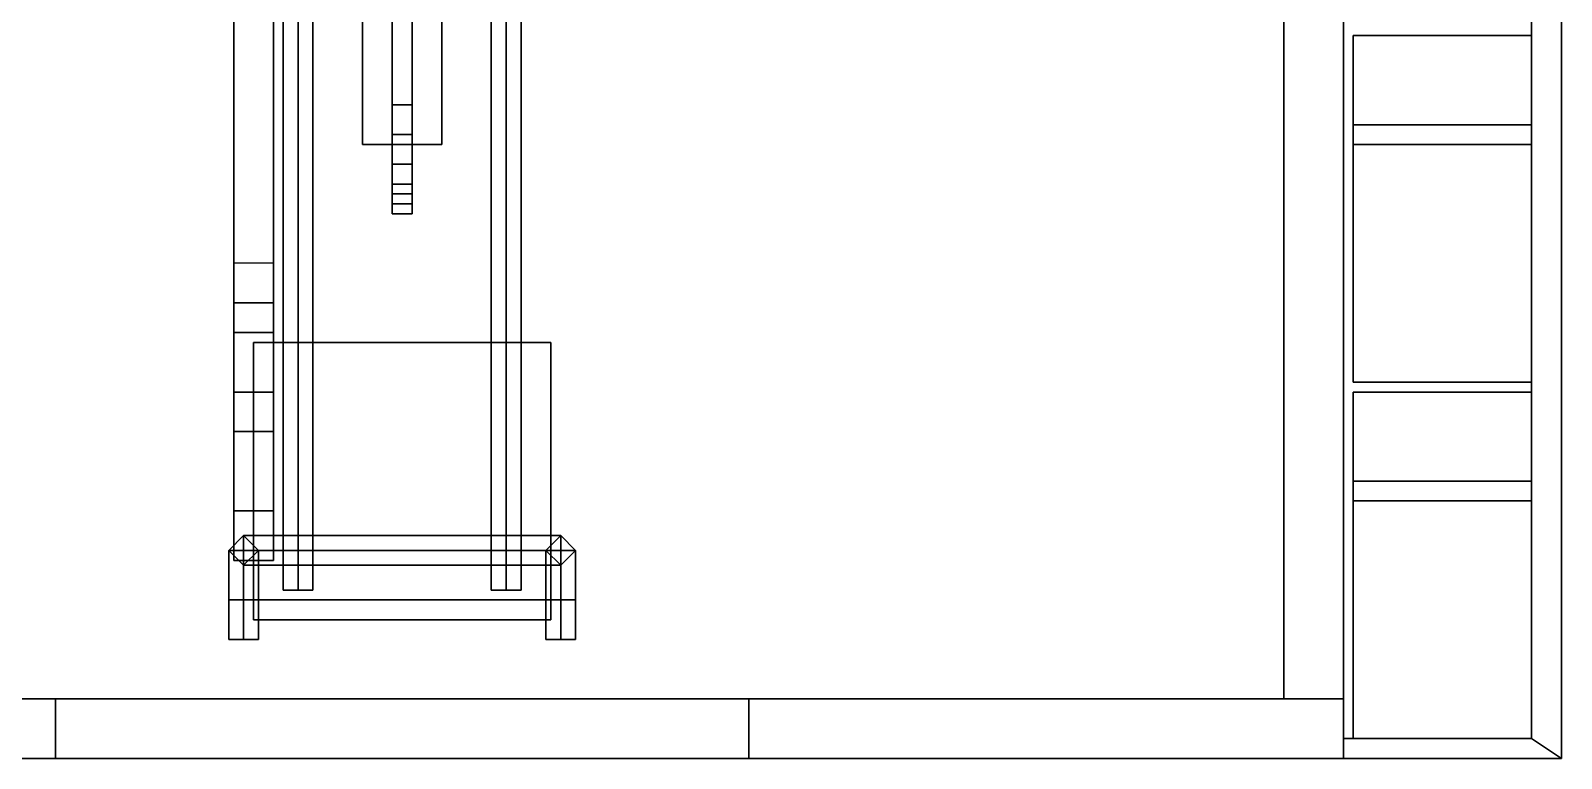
# Model space of a CAD drawing. Header units: millimetres. Extents: x -1.17 to 3, y -2.49 to 7.5.
# Drawn here: x -0.375 to 1.17, y -0.72 to 0.015 of the extents above; entities that cross this region are included whole.
import ezdxf

# ---------------------------------------------------------------- set-up
doc = ezdxf.new("R2010")
doc.units = ezdxf.units.MM
for name, color, linetype in [('can', 3, 'Continuous'), ('mudguards', 6, 'Continuous'), ('sleeve', 5, 'Continuous'), ('turret', 2, 'Continuous')]:
    doc.layers.add(name, color=color, linetype=linetype)

msp = doc.modelspace()

# ---------------------------------------------------------------- linework, layer by layer
for points in [[(1.14, 1.11, 1.24), (1.14, -0.7, 1.24), (1.17, -0.72, 1.24), (1.17, 1.14, 1.24)], [(1.17, 1.14, 1.2), (1.17, -0.72, 1.2), (1.14, -0.7, 1.2), (1.14, 1.11, 1.2)], [(1.17, -0.72, 1.24), (1.17, -0.72, 1.2), (1.17, 1.14, 1.2), (1.17, 1.14, 1.24)], [(1.14, 1.11, 1.2), (1.14, -0.7, 1.2), (1.14, -0.7, 1.24), (1.14, 1.11, 1.24)], [(1.17, 1.11, 0.97), (1.17, -0.72, 0.97), (1.14, -0.7, 0.97), (1.14, 1.09, 0.97)], [(1.14, 1.09, 1.01), (1.14, -0.7, 1.01), (1.17, -0.72, 1.01), (1.17, 1.11, 1.01)], [(1.14, 1.09, 0.73), (1.14, -0.7, 0.73), (1.17, -0.72, 0.73), (1.17, 1.11, 0.73)], [(1.17, 1.11, 0.69), (1.17, -0.72, 0.69), (1.14, -0.7, 0.69), (1.14, 1.09, 0.69)], [(1.17, 1.11, 0.46), (1.17, -0.72, 0.46), (1.14, -0.7, 0.46), (1.14, 1.09, 0.46)], [(1.14, 1.09, 0.5), (1.14, -0.7, 0.5), (1.17, -0.72, 0.5), (1.17, 1.11, 0.5)], [(1.17, -0.72, 1.01), (1.17, -0.72, 0.97), (1.17, 1.11, 0.97), (1.17, 1.11, 1.01)], [(1.17, -0.72, 0.73), (1.17, -0.72, 0.69), (1.17, 1.11, 0.69), (1.17, 1.11, 0.73)], [(1.17, -0.72, 0.5), (1.17, -0.72, 0.46), (1.17, 1.11, 0.46), (1.17, 1.11, 0.5)], [(1.14, 1.09, 0.97), (1.14, -0.7, 0.97), (1.14, -0.7, 1.01), (1.14, 1.09, 1.01)], [(1.14, 1.09, 0.69), (1.14, -0.7, 0.69), (1.14, -0.7, 0.73), (1.14, 1.09, 0.73)], [(1.14, 1.09, 0.46), (1.14, -0.7, 0.46), (1.14, -0.7, 0.5), (1.14, 1.09, 0.5)], [(0.95, 0.9, 0.42), (0.95, -0.72, 0.42), (-0.95, -0.72, 0.42), (-0.95, 0.9, 0.42)], [(-0.89, 0.9, 0.72), (-0.89, -0.66, 0.72), (0.89, -0.66, 0.72), (0.89, 0.9, 0.72)], [(0.89, 0.9, 1.52), (0.89, -0.66, 1.52), (0.95, -0.66, 1.52), (0.95, 0.9, 1.52)], [(0.89, 0.9, 0.72), (0.89, -0.66, 0.72), (0.89, -0.66, 1.52), (0.89, 0.9, 1.52)], [(0.95, -0.72, 1.52), (0.95, -0.72, 0.42), (0.95, 0.9, 0.42), (0.95, 0.9, 1.52)], [(0.35, -0.66, 1.75), (0.95, -0.66, 1.65), (-0.95, -0.66, 1.65), (-0.35, -0.66, 1.75)], [(-0.35, -0.66, 1.75), (-0.95, -0.66, 1.65), (-0.95, -0.72, 1.65), (-0.35, -0.72, 1.75)], [(0.89, -0.66, 1.65), (0.89, -0.66, 0.72), (-0.89, -0.66, 0.72), (-0.89, -0.66, 1.65)], [(-0.35, -0.72, 1.75), (0.35, -0.72, 1.75), (0.35, -0.66, 1.75), (-0.35, -0.66, 1.75)], [(0.35, -0.72, 1.75), (0.95, -0.72, 1.65), (0.95, -0.66, 1.65), (0.35, -0.66, 1.75)], [(0.95, -0.72, 1.65), (0.95, -0.72, 1.52), (0.95, -0.66, 1.52), (0.95, -0.66, 1.65)], [(1.14, -0.7, 1.24), (1.14, -0.7, 1.2), (0.95, -0.7, 1.2), (0.95, -0.7, 1.24)], [(0.95, -0.72, 1.24), (1.17, -0.72, 1.24), (1.14, -0.7, 1.24), (0.95, -0.7, 1.24)], [(0.95, -0.7, 1.2), (1.14, -0.7, 1.2), (1.17, -0.72, 1.2), (0.95, -0.72, 1.2)], [(0.95, -0.72, 1.01), (1.17, -0.72, 1.01), (1.14, -0.7, 1.01), (0.95, -0.7, 1.01)], [(0.95, -0.7, 0.97), (1.14, -0.7, 0.97), (1.17, -0.72, 0.97), (0.95, -0.72, 0.97)], [(1.14, -0.7, 1.01), (1.14, -0.7, 0.97), (0.95, -0.7, 0.97), (0.95, -0.7, 1.01)], [(1.14, -0.7, 0.73), (1.14, -0.7, 0.69), (0.95, -0.7, 0.69), (0.95, -0.7, 0.73)], [(0.95, -0.7, 0.69), (1.14, -0.7, 0.69), (1.17, -0.72, 0.69), (0.95, -0.72, 0.69)], [(0.95, -0.72, 0.73), (1.17, -0.72, 0.73), (1.14, -0.7, 0.73), (0.95, -0.7, 0.73)], [(1.14, -0.7, 0.5), (1.14, -0.7, 0.46), (0.95, -0.7, 0.46), (0.95, -0.7, 0.5)], [(0.95, -0.7, 0.46), (1.14, -0.7, 0.46), (1.17, -0.72, 0.46), (0.95, -0.72, 0.46)], [(0.95, -0.72, 0.5), (1.17, -0.72, 0.5), (1.14, -0.7, 0.5), (0.95, -0.7, 0.5)], [(-0.95, -0.72, 0.72), (-0.95, -0.72, 0.42), (0.95, -0.72, 0.42), (0.95, -0.72, 0.72)], [(-0.95, -0.72, 0.72), (0.95, -0.72, 0.72), (0.95, -0.72, 1.65), (-0.95, -0.72, 1.65)], [(-0.95, -0.72, 1.65), (0.95, -0.72, 1.65), (0.35, -0.72, 1.75), (-0.35, -0.72, 1.75)], [(0.95, -0.72, 1.2), (1.17, -0.72, 1.2), (1.17, -0.72, 1.24), (0.95, -0.72, 1.24)], [(0.95, -0.72, 0.97), (1.17, -0.72, 0.97), (1.17, -0.72, 1.01), (0.95, -0.72, 1.01)], [(0.95, -0.72, 0.69), (1.17, -0.72, 0.69), (1.17, -0.72, 0.73), (0.95, -0.72, 0.73)], [(0.95, -0.72, 0.46), (1.17, -0.72, 0.46), (1.17, -0.72, 0.5), (0.95, -0.72, 0.5)]]:
    msp.add_3dface(points)
at = {"layer": 'can'}
for points in [[(0.96, 0.01, 0.44), (0.96, -0.34, 0.44), (0.96, -0.34, 0.82), (0.96, 0.01, 0.82)], [(1.14, 0.01, 0.82), (1.14, 0.01, 0.44), (0.96, 0.01, 0.44), (0.96, 0.01, 0.82)], [(1.14, 0.01, 0.44), (1.14, -0.34, 0.44), (0.96, -0.34, 0.44), (0.96, 0.01, 0.44)], [(1.14, 0.01, 1.33), (1.14, 0.01, 0.95), (0.96, 0.01, 0.95), (0.96, 0.01, 1.33)], [(0.96, 0.01, 0.95), (0.96, -0.34, 0.95), (0.96, -0.34, 1.33), (0.96, 0.01, 1.33)], [(0.96, 0.01, 0.82), (0.96, -0.34, 0.82), (0.96, -0.34, 0.93), (0.96, -0.08, 0.87)], [(1.14, -0.08, 0.87), (1.14, 0.01, 0.82), (0.96, 0.01, 0.82), (0.96, -0.08, 0.87)], [(1.14, 0.01, 0.95), (1.14, -0.34, 0.95), (0.96, -0.34, 0.95), (0.96, 0.01, 0.95)], [(1.14, -0.08, 1.38), (1.14, 0.01, 1.33), (0.96, 0.01, 1.33), (0.96, -0.08, 1.38)], [(0.96, 0.01, 1.33), (0.96, -0.34, 1.33), (0.96, -0.34, 1.44), (0.96, -0.08, 1.38)], [(1.14, -0.34, 0.82), (1.14, -0.34, 0.44), (1.14, 0.01, 0.44), (1.14, 0.01, 0.82)], [(1.14, -0.34, 1.33), (1.14, -0.34, 0.95), (1.14, 0.01, 0.95), (1.14, 0.01, 1.33)], [(1.14, -0.34, 0.93), (1.14, -0.34, 0.82), (1.14, 0.01, 0.82), (1.14, -0.08, 0.87)], [(1.14, -0.34, 1.44), (1.14, -0.34, 1.33), (1.14, 0.01, 1.33), (1.14, -0.08, 1.38)], [(0.96, -0.08, 0.87), (0.96, -0.34, 0.93), (0.96, -0.34, 0.93), (0.96, -0.1, 0.93)], [(1.14, -0.1, 0.93), (1.14, -0.08, 0.87), (0.96, -0.08, 0.87), (0.96, -0.1, 0.93)], [(1.14, -0.1, 1.44), (1.14, -0.08, 1.38), (0.96, -0.08, 1.38), (0.96, -0.1, 1.44)], [(0.96, -0.08, 1.38), (0.96, -0.34, 1.44), (0.96, -0.34, 1.44), (0.96, -0.1, 1.44)], [(1.14, -0.34, 0.93), (1.14, -0.34, 0.93), (1.14, -0.08, 0.87), (1.14, -0.1, 0.93)], [(1.14, -0.34, 1.44), (1.14, -0.34, 1.44), (1.14, -0.08, 1.38), (1.14, -0.1, 1.44)], [(0.96, -0.1, 0.93), (0.96, -0.34, 0.93), (1.14, -0.34, 0.93), (1.14, -0.1, 0.93)], [(0.96, -0.1, 1.44), (0.96, -0.34, 1.44), (1.14, -0.34, 1.44), (1.14, -0.1, 1.44)], [(0.96, -0.34, 0.82), (0.96, -0.34, 0.44), (1.14, -0.34, 0.44), (1.14, -0.34, 0.82)], [(0.96, -0.34, 1.33), (0.96, -0.34, 0.95), (1.14, -0.34, 0.95), (1.14, -0.34, 1.33)], [(0.96, -0.34, 0.93), (0.96, -0.34, 0.82), (1.14, -0.34, 0.82), (1.14, -0.34, 0.93)], [(0.96, -0.34, 1.44), (0.96, -0.34, 1.33), (1.14, -0.34, 1.33), (1.14, -0.34, 1.44)], [(1.14, -0.35, 0.82), (1.14, -0.35, 0.44), (0.96, -0.35, 0.44), (0.96, -0.35, 0.82)], [(0.96, -0.35, 0.44), (0.96, -0.7, 0.44), (0.96, -0.7, 0.82), (0.96, -0.35, 0.82)], [(1.14, -0.35, 0.44), (1.14, -0.7, 0.44), (0.96, -0.7, 0.44), (0.96, -0.35, 0.44)], [(0.96, -0.35, 0.95), (0.96, -0.7, 0.95), (0.96, -0.7, 1.33), (0.96, -0.35, 1.33)], [(1.14, -0.35, 1.33), (1.14, -0.35, 0.95), (0.96, -0.35, 0.95), (0.96, -0.35, 1.33)], [(0.96, -0.35, 0.82), (0.96, -0.7, 0.82), (0.96, -0.7, 0.93), (0.96, -0.44, 0.87)], [(1.14, -0.44, 0.87), (1.14, -0.35, 0.82), (0.96, -0.35, 0.82), (0.96, -0.44, 0.87)], [(1.14, -0.35, 0.95), (1.14, -0.7, 0.95), (0.96, -0.7, 0.95), (0.96, -0.35, 0.95)], [(0.96, -0.35, 1.33), (0.96, -0.7, 1.33), (0.96, -0.7, 1.44), (0.96, -0.44, 1.38)], [(1.14, -0.44, 1.38), (1.14, -0.35, 1.33), (0.96, -0.35, 1.33), (0.96, -0.44, 1.38)], [(1.14, -0.7, 0.82), (1.14, -0.7, 0.44), (1.14, -0.35, 0.44), (1.14, -0.35, 0.82)], [(1.14, -0.7, 1.33), (1.14, -0.7, 0.95), (1.14, -0.35, 0.95), (1.14, -0.35, 1.33)], [(1.14, -0.7, 0.93), (1.14, -0.7, 0.82), (1.14, -0.35, 0.82), (1.14, -0.44, 0.87)], [(1.14, -0.7, 1.44), (1.14, -0.7, 1.33), (1.14, -0.35, 1.33), (1.14, -0.44, 1.38)], [(1.14, -0.46, 0.93), (1.14, -0.44, 0.87), (0.96, -0.44, 0.87), (0.96, -0.46, 0.93)], [(0.96, -0.44, 0.87), (0.96, -0.7, 0.93), (0.96, -0.7, 0.93), (0.96, -0.46, 0.93)], [(0.96, -0.44, 1.38), (0.96, -0.7, 1.44), (0.96, -0.7, 1.44), (0.96, -0.46, 1.44)], [(1.14, -0.46, 1.44), (1.14, -0.44, 1.38), (0.96, -0.44, 1.38), (0.96, -0.46, 1.44)], [(1.14, -0.7, 0.93), (1.14, -0.7, 0.93), (1.14, -0.44, 0.87), (1.14, -0.46, 0.93)], [(1.14, -0.7, 1.44), (1.14, -0.7, 1.44), (1.14, -0.44, 1.38), (1.14, -0.46, 1.44)], [(0.96, -0.46, 0.93), (0.96, -0.7, 0.93), (1.14, -0.7, 0.93), (1.14, -0.46, 0.93)], [(0.96, -0.46, 1.44), (0.96, -0.7, 1.44), (1.14, -0.7, 1.44), (1.14, -0.46, 1.44)], [(0.96, -0.7, 0.82), (0.96, -0.7, 0.44), (1.14, -0.7, 0.44), (1.14, -0.7, 0.82)], [(0.96, -0.7, 1.33), (0.96, -0.7, 0.95), (1.14, -0.7, 0.95), (1.14, -0.7, 1.33)], [(0.96, -0.7, 0.93), (0.96, -0.7, 0.82), (1.14, -0.7, 0.82), (1.14, -0.7, 0.93)], [(0.96, -0.7, 1.44), (0.96, -0.7, 1.33), (1.14, -0.7, 1.33), (1.14, -0.7, 1.44)]]:
    msp.add_3dface(points, dxfattribs=at)
at = {"layer": 'mudguards'}
msp.add_3dface([(0.95, -0.72, 0.43), (0.95, -0.72, 0.98), (1.07, -0.72, 0.98), (1.07, -0.72, 0.43)], dxfattribs=at)
at = {"layer": 'sleeve'}
for points in [[(-0.04, -0.1, 1.97), (-0.04, 0.46, 1.97), (-0.04, 0.46, 1.83), (-0.04, -0.1, 1.83)], [(-0.04, -0.1, 1.83), (-0.04, 0.46, 1.83), (0.04, 0.46, 1.83), (0.04, -0.1, 1.83)], [(0.04, -0.1, 1.97), (0.04, 0.46, 1.97), (-0.04, 0.46, 1.97), (-0.04, -0.1, 1.97)], [(0.04, 0.46, 1.83), (0.04, 0.46, 1.97), (0.04, -0.1, 1.97), (0.04, -0.1, 1.83)], [(-0.01, -0.06, 2.28), (-0.01, 0.06, 2.42), (0.01, 0.06, 2.42), (0.01, -0.06, 2.28)], [(-0.01, 0.03, 2.43), (-0.01, 0.06, 2.42), (-0.01, -0.06, 2.28), (-0.01, -0.09, 2.28)], [(0.01, -0.06, 2.28), (0.01, 0.06, 2.42), (0.01, 0.03, 2.43), (0.01, -0.09, 2.28)], [(0.01, -0.09, 2.28), (0.01, 0.03, 2.43), (-0.01, 0.03, 2.43), (-0.01, -0.09, 2.28)], [(-0.01, -0.12, 2.14), (-0.01, -0.06, 2.28), (0.01, -0.06, 2.28), (0.01, -0.12, 2.14)], [(-0.01, -0.09, 2.28), (-0.01, -0.06, 2.28), (-0.01, -0.12, 2.14), (-0.01, -0.15, 2.14)], [(0.01, -0.12, 2.14), (0.01, -0.06, 2.28), (0.01, -0.09, 2.28), (0.01, -0.15, 2.14)], [(0.01, -0.15, 2.14), (0.01, -0.09, 2.28), (-0.01, -0.09, 2.28), (-0.01, -0.15, 2.14)], [(0.04, -0.1, 1.83), (0.04, -0.1, 1.97), (-0.04, -0.1, 1.97), (-0.04, -0.1, 1.83)], [(-0.01, -0.15, 2.14), (-0.01, -0.12, 2.14), (-0.01, -0.15, 2.02), (-0.01, -0.17, 2.02)], [(-0.01, -0.15, 2.02), (-0.01, -0.12, 2.14), (0.01, -0.12, 2.14), (0.01, -0.15, 2.02)], [(0.01, -0.15, 2.02), (0.01, -0.12, 2.14), (0.01, -0.15, 2.14), (0.01, -0.17, 2.02)], [(-0.01, -0.17, 1.97), (-0.01, -0.15, 1.97), (-0.01, -0.14, 1.83), (-0.01, -0.16, 1.83)], [(-0.01, -0.14, 1.83), (-0.01, -0.15, 1.97), (0.01, -0.15, 1.97), (0.01, -0.14, 1.83)], [(-0.01, -0.16, 1.83), (-0.01, -0.14, 1.83), (0.01, -0.14, 1.83), (0.01, -0.16, 1.83)], [(-0.01, -0.17, 2.02), (-0.01, -0.15, 2.02), (-0.01, -0.15, 1.97), (-0.01, -0.17, 1.97)], [(0.01, -0.17, 2.02), (0.01, -0.15, 2.14), (-0.01, -0.15, 2.14), (-0.01, -0.17, 2.02)], [(-0.01, -0.15, 1.97), (-0.01, -0.15, 2.02), (0.01, -0.15, 2.02), (0.01, -0.15, 1.97)], [(0.01, -0.14, 1.83), (0.01, -0.15, 1.97), (0.01, -0.17, 1.97), (0.01, -0.16, 1.83)], [(0.01, -0.15, 1.97), (0.01, -0.15, 2.02), (0.01, -0.17, 2.02), (0.01, -0.17, 1.97)], [(0.01, -0.16, 1.83), (0.01, -0.17, 1.97), (-0.01, -0.17, 1.97), (-0.01, -0.16, 1.83)], [(0.01, -0.17, 1.97), (0.01, -0.17, 2.02), (-0.01, -0.17, 2.02), (-0.01, -0.17, 1.97)]]:
    msp.add_3dface(points, dxfattribs=at)
at = {"layer": 'turret'}
for points in [[(-0.13, -0.39, 2.53), (-0.13, 0.64, 2.24), (-0.17, 0.64, 2.24), (-0.17, -0.39, 2.53)], [(-0.17, 0.64, 2.24), (-0.17, 0.63, 2.19), (-0.17, -0.35, 2.48), (-0.17, -0.39, 2.53)], [(-0.13, -0.35, 2.48), (-0.13, 0.63, 2.19), (-0.13, 0.64, 2.24), (-0.13, -0.39, 2.53)], [(-0.17, -0.35, 2.48), (-0.17, 0.63, 2.19), (-0.13, 0.63, 2.19), (-0.13, -0.35, 2.48)], [(-0.13, -0.26, 2.2), (-0.13, 0.59, 2.01), (-0.17, 0.59, 2.01), (-0.17, -0.26, 2.2)], [(-0.17, -0.26, 2.2), (-0.17, 0.59, 2.01), (-0.17, 0.57, 1.99), (-0.17, -0.22, 2.16)], [(-0.13, 0.57, 1.99), (-0.13, 0.59, 2.01), (-0.13, -0.26, 2.2), (-0.13, -0.22, 2.16)], [(-0.17, -0.22, 2.16), (-0.17, 0.57, 1.99), (-0.13, 0.57, 1.99), (-0.13, -0.22, 2.16)], [(-0.13, -0.26, 2.2), (-0.13, 0.29, 1.66), (-0.17, 0.29, 1.66), (-0.17, -0.26, 2.2)], [(-0.17, -0.26, 2.2), (-0.17, 0.29, 1.66), (-0.17, 0.25, 1.57), (-0.17, -0.29, 2.16)], [(-0.13, 0.25, 1.57), (-0.13, 0.29, 1.66), (-0.13, -0.26, 2.2), (-0.13, -0.29, 2.16)], [(-0.17, -0.29, 2.16), (-0.17, 0.25, 1.57), (-0.13, 0.25, 1.57), (-0.13, -0.29, 2.16)], [(-0.12, -0.55, 1.55), (-0.105, -0.55, 1.565), (-0.105, 0.14, 1.565), (-0.12, 0.14, 1.55)], [(-0.105, -0.55, 1.535), (-0.12, -0.55, 1.55), (-0.12, 0.14, 1.55), (-0.105, 0.14, 1.535)], [(-0.105, -0.55, 1.565), (-0.09, -0.55, 1.55), (-0.09, 0.14, 1.55), (-0.105, 0.14, 1.565)], [(-0.09, -0.55, 1.55), (-0.105, -0.55, 1.535), (-0.105, 0.14, 1.535), (-0.09, 0.14, 1.55)], [(0.09, -0.55, 1.55), (0.105, -0.55, 1.565), (0.105, 0.14, 1.565), (0.09, 0.14, 1.55)], [(0.105, -0.55, 1.535), (0.09, -0.55, 1.55), (0.09, 0.14, 1.55), (0.105, 0.14, 1.535)], [(0.105, -0.55, 1.565), (0.12, -0.55, 1.55), (0.12, 0.14, 1.55), (0.105, 0.14, 1.565)], [(0.12, -0.55, 1.55), (0.105, -0.55, 1.535), (0.105, 0.14, 1.535), (0.12, 0.14, 1.55)], [(-0.13, -0.52, 2.2), (-0.13, -0.26, 2.2), (-0.17, -0.26, 2.2), (-0.17, -0.52, 2.2)], [(-0.17, -0.52, 2.2), (-0.17, -0.26, 2.2), (-0.17, -0.29, 2.16), (-0.17, -0.51, 2.16)], [(-0.13, -0.29, 2.16), (-0.13, -0.26, 2.2), (-0.13, -0.52, 2.2), (-0.13, -0.51, 2.16)], [(-0.17, -0.51, 2.16), (-0.17, -0.29, 2.16), (-0.13, -0.29, 2.16), (-0.13, -0.51, 2.16)], [(0.15, -0.3, 1.58), (-0.15, -0.3, 1.58), (-0.15, -0.3, 1.6), (0.15, -0.3, 1.6)], [(0.15, -0.3, 1.6), (-0.15, -0.3, 1.6), (-0.15, -0.58, 1.6), (0.15, -0.58, 1.6)], [(-0.15, -0.58, 1.58), (-0.15, -0.3, 1.58), (0.15, -0.3, 1.58), (0.15, -0.58, 1.58)], [(-0.15, -0.58, 1.6), (-0.15, -0.3, 1.6), (-0.15, -0.3, 1.58), (-0.15, -0.58, 1.58)], [(0.15, -0.58, 1.58), (0.15, -0.3, 1.58), (0.15, -0.3, 1.6), (0.15, -0.58, 1.6)], [(-0.17, -0.47, 2.24), (-0.17, -0.35, 2.48), (-0.13, -0.35, 2.48), (-0.13, -0.47, 2.24)], [(-0.17, -0.39, 2.53), (-0.17, -0.35, 2.48), (-0.17, -0.47, 2.24), (-0.17, -0.52, 2.25)], [(-0.13, -0.47, 2.24), (-0.13, -0.35, 2.48), (-0.13, -0.39, 2.53), (-0.13, -0.52, 2.25)], [(-0.13, -0.52, 2.25), (-0.13, -0.39, 2.53), (-0.17, -0.39, 2.53), (-0.17, -0.52, 2.25)], [(-0.17, -0.47, 2.2), (-0.17, -0.47, 2.24), (-0.13, -0.47, 2.24), (-0.13, -0.47, 2.2)], [(-0.17, -0.52, 2.25), (-0.17, -0.47, 2.24), (-0.17, -0.47, 2.2), (-0.17, -0.52, 2.2)], [(-0.13, -0.47, 2.2), (-0.13, -0.47, 2.24), (-0.13, -0.52, 2.25), (-0.13, -0.52, 2.2)], [(-0.16, -0.495, 1.84), (-0.175, -0.51, 1.84), (-0.175, -0.56, 1.89), (-0.16, -0.56, 1.905)], [(-0.175, -0.51, 1.535), (-0.16, -0.495, 1.55), (0.16, -0.495, 1.55), (0.175, -0.51, 1.535)], [(-0.16, -0.495, 1.55), (-0.175, -0.51, 1.535), (-0.175, -0.51, 1.84), (-0.16, -0.495, 1.84)], [(-0.145, -0.51, 1.84), (-0.16, -0.495, 1.84), (-0.16, -0.56, 1.905), (-0.145, -0.56, 1.89)], [(-0.16, -0.495, 1.55), (-0.145, -0.51, 1.565), (0.145, -0.51, 1.565), (0.16, -0.495, 1.55)], [(-0.145, -0.51, 1.565), (-0.16, -0.495, 1.55), (-0.16, -0.495, 1.84), (-0.145, -0.51, 1.84)], [(0.16, -0.495, 1.84), (0.145, -0.51, 1.84), (0.145, -0.56, 1.89), (0.16, -0.56, 1.905)], [(0.16, -0.495, 1.55), (0.145, -0.51, 1.565), (0.145, -0.51, 1.84), (0.16, -0.495, 1.84)], [(0.175, -0.51, 1.84), (0.16, -0.495, 1.84), (0.16, -0.56, 1.905), (0.175, -0.56, 1.89)], [(0.175, -0.51, 1.535), (0.16, -0.495, 1.55), (0.16, -0.495, 1.84), (0.175, -0.51, 1.84)], [(-0.175, -0.51, 1.84), (-0.16, -0.525, 1.84), (-0.16, -0.56, 1.875), (-0.175, -0.56, 1.89)], [(-0.16, -0.525, 1.55), (-0.175, -0.51, 1.535), (0.175, -0.51, 1.535), (0.16, -0.525, 1.55)], [(-0.175, -0.51, 1.535), (-0.16, -0.525, 1.55), (-0.16, -0.525, 1.84), (-0.175, -0.51, 1.84)], [(-0.13, -0.51, 2.16), (-0.13, -0.52, 2.2), (-0.17, -0.52, 2.2), (-0.17, -0.51, 2.16)], [(-0.13, -0.52, 2.2), (-0.13, -0.52, 2.25), (-0.17, -0.52, 2.25), (-0.17, -0.52, 2.2)], [(-0.16, -0.525, 1.84), (-0.145, -0.51, 1.84), (-0.145, -0.56, 1.89), (-0.16, -0.56, 1.875)], [(-0.145, -0.51, 1.565), (-0.16, -0.525, 1.55), (0.16, -0.525, 1.55), (0.145, -0.51, 1.565)], [(-0.16, -0.525, 1.55), (-0.145, -0.51, 1.565), (-0.145, -0.51, 1.84), (-0.16, -0.525, 1.84)], [(0.145, -0.51, 1.84), (0.16, -0.525, 1.84), (0.16, -0.56, 1.875), (0.145, -0.56, 1.89)], [(0.145, -0.51, 1.565), (0.16, -0.525, 1.55), (0.16, -0.525, 1.84), (0.145, -0.51, 1.84)], [(0.16, -0.525, 1.84), (0.175, -0.51, 1.84), (0.175, -0.56, 1.89), (0.16, -0.56, 1.875)], [(0.16, -0.525, 1.55), (0.175, -0.51, 1.535), (0.175, -0.51, 1.84), (0.16, -0.525, 1.84)], [(-0.09, -0.55, 1.55), (-0.105, -0.55, 1.565), (-0.12, -0.55, 1.55), (-0.105, -0.55, 1.535)], [(0.12, -0.55, 1.55), (0.105, -0.55, 1.565), (0.09, -0.55, 1.55), (0.105, -0.55, 1.535)], [(-0.175, -0.56, 1.89), (-0.16, -0.56, 1.875), (-0.16, -0.6, 1.875), (-0.175, -0.6, 1.89)], [(-0.16, -0.56, 1.905), (-0.175, -0.56, 1.89), (-0.175, -0.6, 1.89), (-0.16, -0.6, 1.905)], [(-0.16, -0.56, 1.875), (-0.145, -0.56, 1.89), (-0.145, -0.6, 1.89), (-0.16, -0.6, 1.875)], [(-0.145, -0.56, 1.89), (-0.16, -0.56, 1.905), (-0.16, -0.6, 1.905), (-0.145, -0.6, 1.89)], [(-0.15, -0.56, 1.73), (-0.15, -0.56, 1.89), (0.15, -0.56, 1.89), (0.15, -0.56, 1.73)], [(-0.15, -0.58, 1.73), (-0.15, -0.58, 1.89), (-0.15, -0.56, 1.89), (-0.15, -0.56, 1.73)], [(0.15, -0.58, 1.73), (-0.15, -0.58, 1.73), (-0.15, -0.56, 1.73), (0.15, -0.56, 1.73)], [(0.15, -0.56, 1.89), (-0.15, -0.56, 1.89), (-0.15, -0.58, 1.89), (0.15, -0.58, 1.89)], [(0.145, -0.56, 1.89), (0.16, -0.56, 1.875), (0.16, -0.6, 1.875), (0.145, -0.6, 1.89)], [(0.16, -0.56, 1.905), (0.145, -0.56, 1.89), (0.145, -0.6, 1.89), (0.16, -0.6, 1.905)], [(0.15, -0.56, 1.73), (0.15, -0.56, 1.89), (0.15, -0.58, 1.89), (0.15, -0.58, 1.73)], [(0.16, -0.56, 1.875), (0.175, -0.56, 1.89), (0.175, -0.6, 1.89), (0.16, -0.6, 1.875)], [(0.175, -0.56, 1.89), (0.16, -0.56, 1.905), (0.16, -0.6, 1.905), (0.175, -0.6, 1.89)], [(0.15, -0.58, 1.89), (-0.15, -0.58, 1.89), (-0.15, -0.58, 1.73), (0.15, -0.58, 1.73)], [(0.15, -0.58, 1.6), (-0.15, -0.58, 1.6), (-0.15, -0.58, 1.58), (0.15, -0.58, 1.58)], [(-0.145, -0.6, 1.89), (-0.16, -0.6, 1.905), (-0.175, -0.6, 1.89), (-0.16, -0.6, 1.875)], [(0.175, -0.6, 1.89), (0.16, -0.6, 1.905), (0.145, -0.6, 1.89), (0.16, -0.6, 1.875)]]:
    msp.add_3dface(points, dxfattribs=at)

doc.saveas('drawing.dxf')
